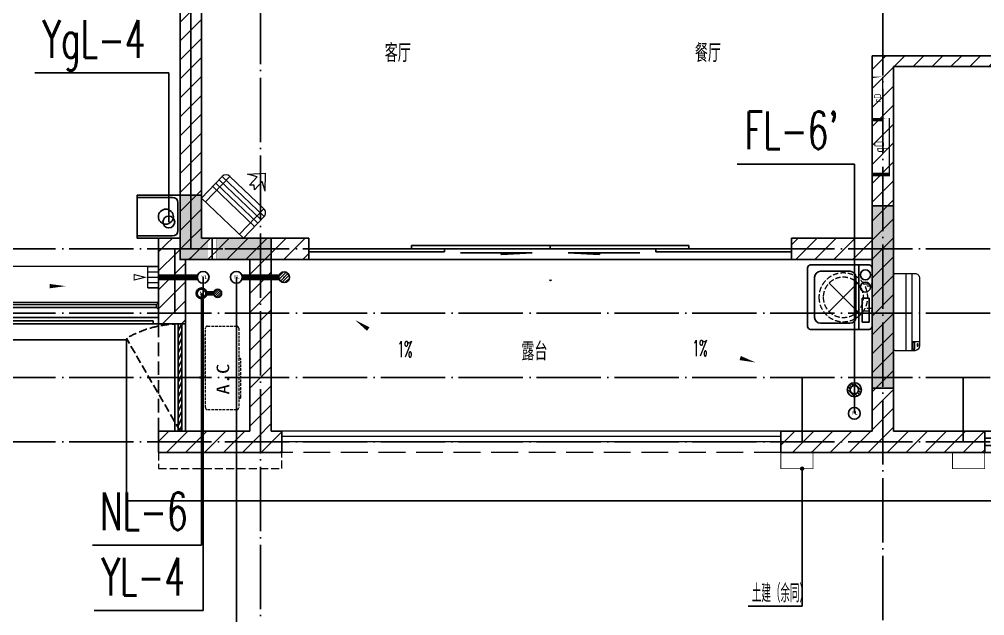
# Model space of a CAD drawing. Extents: x 27938 to 1507990, y 110129 to 923079.
# Drawn here: x 854168 to 863167, y 282589 to 288152 of the extents above; entities that cross this region are included whole.
import ezdxf

# ---------------------------------------------------------------- set-up
doc = ezdxf.new("R2010")
doc.units = 0
doc.header["$LTSCALE"] = 1000
doc.header["$MEASUREMENT"] = 0
for name, pattern in [('#P_--_20B1_001_t3$0$DASH', [0.35, 0.25, -0.1]), ('$1$DASH', [0.35, 0.25, -0.1]), ('DASH', [0.35, 0.25, -0.1]), ('DOTE', [2.4200000000000004, 2, -0.2, 0.02, -0.2])]:
    doc.linetypes.add(name, pattern=pattern)
for name, color, linetype in [('----建筑底图', 8, 'Continuous'), ('3-栏杆1', 135, 'Continuous'), ('COLU', 7, 'Continuous'), ('DIM_LEAD', 3, 'Continuous'), ('DIM_凝结', 150, 'Continuous'), ('DIM_废水', 31, 'Continuous'), ('DIM_雨水', 4, 'Continuous'), ('DOTE', 1, 'Continuous'), ('EQUIP_地漏', 7, 'Continuous'), ('LVTRY', 6, 'Continuous'), ('PIPE-凝结', 150, 'N'), ('PIPE-废水', 31, 'TG_F'), ('PIPE-雨水', 4, 'TG_Y'), ('PUB_HATCH', 8, 'Continuous'), ('PUB_TEXT', 4, 'Continuous'), ('S-砼墙填充', 251, 'Continuous'), ('VPIPE-凝结', 150, 'N'), ('VPIPE-废水', 31, 'Continuous'), ('VPIPE-雨水', 4, 'Y'), ('WALL', 9, 'Continuous'), ('WINDOW', 4, 'Continuous'), ('WINDOW_TEXT', 7, 'Continuous'), ('机电标识类', 1, 'Continuous'), ('看线', 251, 'Continuous'), ('管', 193, 'Continuous'), ('铝合金', 144, 'Continuous')]:
    doc.layers.add(name, color=color, linetype=linetype)
for name, color, linetype, lineweight in [('EQUIP-消防', 3, 'Continuous', 20), ('平面-分水线', 214, 'Continuous', 15), ('平面-排水沟', 86, 'Continuous', 15), ('平面-栏杆', 135, 'Continuous', 15), ('平面-看线', 45, 'Continuous', 15), ('平面-空调室内机', 176, 'Continuous', 9), ('平面-空调预留孔', 173, 'Continuous', 15), ('空调', 76, 'Continuous', 13), ('粉刷', 251, 'Continuous', 9)]:
    doc.layers.add(name, color=color, linetype=linetype, lineweight=lineweight)
doc.styles.add('_TCH_DIM', font='SIMPLEX.shx', dxfattribs={"width": 0.7, "bigfont": 'GBCBIG.shx'})
doc.styles.add('_TCH_WINDOW', font='SIMPLEX.shx', dxfattribs={"width": 0.7, "height": 3.5, "bigfont": 'GBCBIG.shx'})
doc.styles.add('_TWT_SERIAL', font='SIMPLEX', dxfattribs={"width": 0.8, "height": 3.5, "bigfont": 'HZTXT'})
doc.styles.get("Standard").update_dxf_attribs({"font": 'gbenor.shx', "bigfont": 'gbcbig.shx'})
doc.styles.add('TG_LINETYPE', font='SIMPLEX', dxfattribs={"width": 0.8, "height": 3, "bigfont": 'HZTXT'})
doc.styles.add('房间名称', font='TSSDENG', dxfattribs={"width": 0.8, "bigfont": 'HZTXT'})
doc.styles.add('黑体', font='simhei.ttf')
doc.linetypes.add('N', pattern='A,3,-0.2,["N",Standard,S=0.25,R=0,X=-0.1,Y=-0.115],-0.2', length=3.4)
doc.linetypes.add('TG_F', pattern='A,2,-0.3,["F",TG_LINETYPE,S=0.1,R=0,X=-0.23,Y=-0.15],0', length=2.3)
doc.linetypes.add('TG_Y', pattern='A,2,-0.229,["Y",TG_LINETYPE,S=0.1,R=0,X=-0.229,Y=-0.15],0', length=2.229)
doc.linetypes.add('Y', pattern='A,3,-0.2,["Y",Standard,S=0.25,R=0,X=-0.1,Y=-0.115],-0.2', length=3.4)
pattern_1 = [(45, (0, 89.755675), (-88.38838300365748, 88.3883830036575), [])]

# ---------------------------------------------------------------- blocks, each defined once
blk = doc.blocks.new('$lvtry$00000171')
at = {"color": 0}
for p, q in [((-74.24621202462731, 10.60660171788186), (-10.60660171788186, 74.24621202462731)), ((-69.81875867368217, -27.39235180270043), (27.39235180242758, 69.81875867368217)), ((-53.03300858900184, -53.03300858886359), (53.03300858900184, 53.03300858886359)), ((-27.39235180242758, -69.81875867368217), (69.81875867368217, 27.39235180270043)), ((10.60660171788186, -74.24621202462731), (74.24621202462731, -10.60660171788186))]:
    blk.add_line(p, q, dxfattribs=at)
blk.add_circle((0, 0), 75, dxfattribs=at)
blk.add_point((0, 0), dxfattribs=at)
blk = doc.blocks.new('$TwtSys$00000141')
at = {"color": 1}
for p, q in [((-47.09803151780761, 3.836055847277748), (-5.041545145413693, 45.89254221967349)), ((-47.09803151780761, 3.836055847277748), (-5.041545145413693, 45.89254221967349)), ((-43.60958444554853, -17.52724007043071), (17.52724007042889, 43.60958444554853)), ((-43.60958444554853, -17.52724007043071), (17.52724007042889, 43.60958444554853)), ((-33.23401871576607, -33.23401871577153), (33.23401871576607, 33.23401871576425)), ((-33.23401871576607, -33.23401871576971), (33.23401871576607, 33.23401871576425)), ((-16.17805684451741, -43.53063328177632), (43.79137317708955, 16.43879673983065)), ((-16.17805684451741, -43.53063328177632), (43.79137317708955, 16.43879673983247)), ((5.715553844029273, -46.12975947626182), (46.12974035062325, -5.715572969671484)), ((5.715553844029273, -46.12975947626182), (46.12974035062325, -5.715572969671484))]:
    blk.add_line(p, q, dxfattribs=at)
blk.add_circle((0, -1.818989403545856e-12), 47, dxfattribs=at)
blk.add_circle((0, -1.818989403545856e-12), 47, dxfattribs=at)
blk = doc.blocks.new('A$C001338C2')
for p, q in [((-1.49359439092e-05, 248.6000576173246), (-2.84423585981e-05, 22.0000576172315)), ((844.9999883423079, 303.6000072514144), (54.99998834231155, 303.6000543390692)), ((109.0525457565491, 214.7673082745569), (109.0525510513944, 303.6000511174025)), ((899.9999715576414, 22.00000397306576), (899.9999850640525, 248.6000039731589)), ((21.99997024633922, 5.63059293199e-05), (877.9999702463392, 5.2843679441e-06))]:
    blk.add_line(p, q)
at = {"lineweight": 5}
for p, q in [((899.9999830474662, 214.7672611304297), (-1.69525337697e-05, 214.7673147745954)), ((899.9999787804518, 143.1781611304468), (-2.12195482163e-05, 143.1782147746126))]:
    blk.add_line(p, q, dxfattribs=at)
for points in [[(89.24090579471158, 226.3562818807586), (22.19125331861505, 226.3562858772129, -0.414213562372504), (16.6912536464406, 231.8562862050385), (16.69125431894281, 243.1390318179401, -0.414213562373095), (22.19125464676836, 248.6390314901146), (89.24090712286488, 248.6390274936603, -0.414213562373095), (94.74090679503934, 243.1390271658347), (94.74090612253713, 231.8562815529331, -0.414213562373095)], [(73.08482630450817, 275.0144977724194), (56.77886350143308, 275.0144987443309, -0.414213562373095), (51.27886382925863, 280.5144990721565), (51.27886400034913, 283.3844664433818, -0.414213562373095), (56.77886432817468, 288.8844661155563), (73.08482713124977, 288.8844651436448, -0.4142135623732024), (78.58482680342422, 283.3844648158192), (78.58482663233372, 280.5144974445939, -0.414213562373095)]]:
    blk.add_lwpolyline(points, format="xyb", close=True)
for centre, radius, start, end in [((54.99998506405609, 248.6000543390692), 55.0000000000001, 89.99999658490542, 179.9999965849054), ((844.9999850640525, 248.6000072514144), 55.0000000000001, 359.9999965849054, 89.99999658490542), ((21.9999715576414, 22.00005630592932), 22.00000000000004, 179.9999965849054, 269.9999965849054), ((877.9999715576414, 22.00000528436794), 22.00000000000004, 269.9999965849054, 359.9999965849054)]:
    blk.add_arc(centre, radius, start, end)
blk = doc.blocks.new('gsergvr')
at = {"layer": '平面-空调预留孔', "linetype": 'DASH', "ltscale": 0.1}
for p, q in [((34075.40689820799, 17176.21177392045), (34075.40689820799, 17166.21177392045)), ((34085.40689820799, 17156.21177392045), (34438.2425664645, 17156.21177392045)), ((34448.2425664645, 17166.21177392045), (34448.2425664645, 17176.21177392045))]:
    blk.add_line(p, q, dxfattribs=at)
blk.add_lwpolyline([(34728.55383313683, 17176.21177392068), (33988.55383313683, 17176.21177392045, -0.414213562373517), (33968.55383313683, 17196.21177392045), (33968.5538331373, 17466.21177392045, -0.414213562372746), (33988.5538331373, 17486.21177392045), (34728.55383313636, 17486.21177392045, -0.4142135623727947), (34748.55383313636, 17466.21177392045), (34748.55383313683, 17196.21177392091, -0.4142135623733224)], format="xyb", close=True, dxfattribs=at)
blk.add_lwpolyline([(34679.34183939642, 17515.32109233934), (34259.5236940319, 17515.32109233934), (34259.5236940319, 17500.20703668251), (34679.34183939642, 17500.20703668251)], close=True, dxfattribs=at)
for centre, start, end in [((34085.40689820799, 17166.21177392045), 180, 270), ((34438.2425664645, 17166.21177392045), 270, 0)]:
    blk.add_arc(centre, 10, start, end, dxfattribs=at)
at = {"layer": '平面-空调预留孔', "color": 251, "linetype": 'DASH', "ltscale": 0.1, "true_color": 0x636466, "style": '黑体', "width": 1.2}
blk.add_text('A.C', height=117.045, dxfattribs=at).set_placement((34110.94965887904, 17264.83656359856))
blk = doc.blocks.new('rtyryrtyeeretee')
at = {"layer": '平面-空调预留孔'}
blk.add_blockref('gsergvr', (635673.4605407391, 326705.7952499206), dxfattribs=at)
blk = doc.blocks.new('RECTANG')
for p, q in [((1.00000000000004, 1.00000000000004), (0, 1.00000000000004)), ((0, 1.00000000000004), (0, 0)), ((1.00000000000004, 0), (1.00000000000004, 1.00000000000004)), ((0, 0), (1.00000000000004, 0))]:
    blk.add_line(p, q)
blk = doc.blocks.new('洗衣机')
at = {"layer": 'LVTRY'}
for p, q in [((3790993.746954995, 243444.5237557961), (3790993.746954995, 242899.1124234381)), ((3791567.361739737, 243472.1311109139), (3791020.978428917, 243472.1311109139)), ((3791116.547650196, 243472.1311109139), (3791116.547650196, 242871.5050683203)), ((3791198.977629842, 243412.6941587822), (3791474.884451542, 243412.6941587822)), ((3791594.59321366, 242899.1124234381), (3791594.59321366, 243444.5237557961)), ((3791145.054954439, 242982.4807401235), (3791145.054954439, 243358.0271784722)), ((3791528.807126945, 243358.0271784722), (3791528.807126945, 242982.4807401235)), ((3791020.978428917, 242871.5050683203), (3791567.361739737, 242871.5050683203)), ((3791474.884451542, 242927.8137598135), (3791198.977629842, 242927.8137598135))]:
    blk.add_line(p, q, dxfattribs=at)
at = {"layer": 'LVTRY', "extrusion": (0, 0, -1)}
for centre, major_axis, ratio, start_param, end_param in [((3791020.978428917, 243444.5237557961), (-1.908531711022078e-08, 27.60735511779785), 0.9863847444471043, -1.570796326112996, 7.008549296472211e-10), ((3791055.147302595, 243379.8474220779), (-1.532403957494624e-08, 46.92390957762836), 0.9863847444493448, 3.141592653920872, 9.424777961100459), ((3791198.977629842, 243358.0271784722), (4.764609934498854e-09, 54.66698031005217), 0.9863847444472746, 4.712388980298719, 6.283185307091227), ((3791474.884451542, 243358.0271784722), (-4.76474120185596e-09, 54.66698031005217), 0.9863847444472746, 8.836242848531128e-11, 1.57079632688087), ((3791567.361739737, 243444.5237557961), (-5.264563262736361e-09, 27.60735511779785), 0.9863847444471043, 1.933262439024475e-10, 1.570796326982994), ((3791055.147302595, 243265.6659087724), (-1.532403957494624e-08, 46.92390957762836), 0.9863847444493448, 3.141592653920872, 9.424777961100459), ((3791198.977629842, 242982.4807401235), (-6.265914279833452e-09, 54.66698031005218), 0.9863847444472746, 3.141592653705994, 4.712388980497749), ((3791474.884451542, 242982.4807401235), (6.265651745155644e-09, 54.66698031005217), 0.986384744447275, 1.570796326681842, 3.141592653473596), ((3791020.978428917, 242899.1124234381), (1.908525212675288e-08, 27.60735511779785), 0.9863847444471043, 3.14159265288894, 4.712388979702792), ((3791567.361739737, 242899.1124234381), (5.264433297526799e-09, 27.60735511779784), 0.9863847444471044, 1.570796326606803, 3.141592653396471)]:
    blk.add_ellipse(centre, major_axis=major_axis, ratio=ratio, start_param=start_param, end_param=end_param, dxfattribs=at)
at = {"layer": 'LVTRY', "xscale": 63.25620569481588, "yscale": 224.5369532744355, "zscale": 64.12934308941763, "rotation": 180}
blk.add_blockref('RECTANG', (3791085.200501846, 243162.4333077016), dxfattribs=at)
blk = doc.blocks.new('$TwtSys$00000543')
for p, q in [((-93.61191613507253, -8.532828222891112), (8.532828222720127, 93.61191613524352)), ((-8.532828222720127, -93.61191613524352), (93.6119161354145, 8.532828222891112)), ((12.46562189858378, 55.00516585458899), (41.70321270589193, 84.24275666206813)), ((39.88082245889382, 39.88082245889382), (66.46803743171768, 66.46803743154669)), ((55.00516585475998, 12.46562189841279), (84.24275666206813, 41.70321270589193)), ((-84.24275666206813, -41.70321270589193), (-55.00516585475998, -12.46562189841279)), ((-66.46803743308556, -66.46803743308556), (-39.88082245889382, -39.88082245889382)), ((-41.70321270589193, -84.24275666206813), (-12.46562189824181, -55.00516585458899))]:
    blk.add_line(p, q)
for radius in [94, 56.4]:
    blk.add_circle((0, 0), radius)
blk = doc.blocks.new('dnfhfn')
at = {"linetype": '$1$DASH', "ltscale": 0.2}
for p, q in [((101.8984962723892, 495.000031470118, -2.359636360997379e-09), (121.8984962723892, 495.000031470118, -2.359636360997379e-09)), ((101.8984962723892, 417.1853479389541, -2.359636360997379e-09), (101.8984962723892, 495.000031470118, -2.359636360997379e-09)), ((121.8984962723892, 495.000031470118, -2.359636360997379e-09), (121.8984962723892, 429.0058331504954, -2.359636360997379e-09)), ((353.1017998967993, 495.000031470118, -2.359636360997379e-09), (333.1017998967993, 495.000031470118, -2.359636360997379e-09)), ((333.1017998967993, 495.000031470118, -2.359636360997379e-09), (333.1017998967993, 429.0058331504954, -2.359636360997379e-09)), ((353.1017998967993, 417.1853479389541, -2.359636360997379e-09), (353.1017998967993, 495.000031470118, -2.359636360997379e-09))]:
    blk.add_line(p, q, dxfattribs=at)
at = {"linetype": '$1$DASH', "ltscale": 0.2, "elevation": -2.359636360997379e-09}
for points in [[(94.91774319857359, 360.0825529289432), (94.91774319857359, 360.0825529289432), (360.0827860850841, 94.91750992601737), (360.0827860850841, 94.91750992601737)], [(360.0827861726284, 360.0825529010035), (94.91774310916662, 94.91750995395705), (94.91774310916662, 94.91750995395705), (360.0827861726284, 360.0825529010035)]]:
    blk.add_lwpolyline(points, close=True, dxfattribs=at)
at = {"linetype": '$1$DASH', "ltscale": 0.2}
for radius in [227.5000000426377, 187.5000000426377]:
    blk.add_circle((227.5002646408975, 227.5000314274803, -2.359636360997379e-09), radius, dxfattribs=at)
blk = doc.blocks.new('dasdasf1sa2f31as32f')
for p, q in [((-116.0333029678441, 585.5764855154375), (43.31421442719875, 640.474787555806)), ((82.68419507401995, 476.5984332799144), (43.31421442719875, 640.474787555806)), ((-22.77745136787416, 585.5073602304651), (-116.0333029678441, 585.5764855154375)), ((-22.77745136787416, 585.5073602304651), (-73.37246493535349, 493.2492008739632)), ((32.42647185805254, 555.0730752506729), (-18.10105440387269, 462.9379765309382)), ((82.68419507401995, 476.5984332799144), (32.42647185805254, 555.0730752506729)), ((-473.4737950866693, 259.6563084750783), (-339.4594785901136, 504.0265200089943)), ((-269.8119794043596, 524.3392218776735), (-427.6640969782602, 236.5016507070477)), ((114.6759563127998, 208.4019676803059), (-359.0953820513678, 468.2211672088001)), ((134.6253530689864, 245.484414406435), (-338.8351731522707, 505.1322360634172)), ((-269.8119794043596, 524.3392218776735), (113.7016146283713, 314.0177107195245)), ((-31.30690161697567, 504.4059078391083), (-73.37246493535349, 493.2492008739632)), ((-18.10105440387269, 462.9379765309382), (-31.30690161697567, 504.4059078391083)), ((72.34237424354069, 131.9136772763986), (-401.1422099253978, 391.5503122554119)), ((92.58920825674431, 168.8330396253091), (-380.8957810040447, 428.4689359338913)), ((113.7016146283713, 314.0177107195245), (-44.1505029455293, 26.18013954889921)), ((0, 0), (-473.4737950866693, 259.6563084750783)), ((134.0143164967885, 244.3702115339634), (0, 0))]:
    blk.add_line(p, q)
for centre, radius, start, end in [((-294.4793780628825, 479.3591213504569), 51.30000000018548, 61.25933126190097, 151.2593312616622), ((89.03421596984845, 269.0376101925353), 51.29999999996637, 331.2593312598987, 61.25933126186338)]:
    blk.add_arc(centre, radius, start, end)
blk = doc.blocks.new('DFSFSF')
at = {"layer": '平面-分水线'}
for p, q in [((697141.9143252881, 775567.7311356195), (697141.9143252881, 775667.5561356199)), ((697342.3369560526, 775667.5561356199), (697142.6869560517, 775667.5561356199)), ((697193.1069603423, 775567.7311356195), (697193.1069603423, 775667.5561356199)), ((697242.5119560522, 775567.7311356195), (697242.5119560522, 775667.5561356199)), ((697291.916951762, 775567.7311356195), (697291.916951762, 775667.5561356199)), ((697342.3369560526, 775667.5561356199), (697342.3369560526, 775567.7311356195)), ((697342.3369560526, 775567.7311356195), (697342.3369560526, 775667.5561356199)), ((697342.3369560526, 775567.7311356195), (697142.6869560517, 775567.7311356195))]:
    blk.add_line(p, q, dxfattribs=at)
blk = doc.blocks.new('DFGDGDGD')
at = {"layer": '平面-分水线', "const_width": 10}
blk.add_lwpolyline([(697267.5119560522, 775440.6606483405), (697242.5119560522, 775540.6606483405), (697217.5119560522, 775440.6606483405)], close=True, dxfattribs=at)
blk.add_blockref('DFSFSF', (0, 0))
blk = doc.blocks.new('GDGDGRD')
at = {"layer": 'S-砼墙填充'}
h = blk.add_hatch(color=256, dxfattribs=at)
h.dxf.hatch_style = 1
h.paths.add_polyline_path([(442866.5580736538, 288915.3640138778), (442666.5580736538, 288915.3640138778), (442666.5580736538, 288515.3640138778), (442016.5580688668, 288515.3640028661), (442016.5580688668, 288315.3640028661), (442866.5580736538, 288315.3640138778)])
h = blk.add_hatch(color=256, dxfattribs=at)
h.dxf.hatch_style = 1
h.paths.add_polyline_path([(436416.5442748284, 288315.3630931432), (436416.5442743464, 288565.3638601754), (436416.5442743464, 288765.3638601754), (436416.5442741448, 288515.3630931432), (436416.5442745481, 288815.3646272075), (436216.5442748922, 288815.3646272075), (436216.544275146, 287115.363093024), (436416.5442748205, 287115.363093024)])
at = {"layer": 'COLU', "color": 6}
for points in [[(442866.5580736538, 288915.3640138778), (442666.5580736538, 288915.3640138778), (442666.5580736538, 288515.3640138778), (442016.5580688668, 288515.3640028661), (442016.5580688668, 288315.3640028661), (442866.5580736538, 288315.3640138778)], [(436416.5442748284, 288315.3630931432), (436416.5442743464, 288565.3638601754), (436416.5442743464, 288765.3638601754), (436416.5442741448, 288515.3630931432), (436416.5442745481, 288815.3646272075), (436216.5442748922, 288815.3646272075), (436216.544275146, 287115.363093024), (436416.5442748205, 287115.363093024), (436416.5442748284, 288315.3630931432)]]:
    blk.add_lwpolyline(points, close=True, dxfattribs=at)
blk = doc.blocks.new('dongkong')
blk.add_wipeout([(-603756.0415179721, 210770.96306340612), (-603756.0415180603, 210570.80961624245), (-603836.0415181214, 210570.80961593534), (-603836.0415181519, 210770.96306307407)])
at = {"layer": '机电标识类', "color": 250, "linetype": 'DASH', "ltscale": 400}
for p, q in [((-603796.0415180789, 210770.9630630909), (-603796.0415180789, 210570.8096162414)), ((-603896.0415180789, 210670.6929921169), (-603696.0415180789, 210670.6929921169))]:
    blk.add_line(p, q, dxfattribs=at)
at = {"layer": '空调', "color": 6, "linetype": 'DASH', "const_width": 2}
blk.add_lwpolyline([(-603756.0415180789, 210770.9630630909), (-603756.0415180789, 210570.8096162414), (-603836.0415180789, 210570.8096162414), (-603836.0415180789, 210770.9630630909)], close=True, dxfattribs=at)
blk = doc.blocks.new('A$C3EB2330C')
at = {"layer": '管'}
for p, q in [((-0.0007213222561404109, 379.9995217677206), (329.9992786777439, 379.9995217677206)), ((379.9992786777439, 329.9995217677206), (379.9992786777439, 69.99952176772058)), ((329.9992786777439, 19.99952176772058), (-0.0007213222561404109, 19.99952176772058))]:
    blk.add_line(p, q, dxfattribs=at)
blk.add_lwpolyline([(399.9992786777439, 399.9995217677206), (399.9992786777439, -0.000478232279419899), (-0.0007213222561404109, -0.000478232279419899), (-0.0007213222561404109, 399.9995217677206)], close=True, dxfattribs=at)
for centre, start, end in [((329.9992786777439, 329.9995217677206), 0, 90), ((329.9992786777439, 69.99952176772058), 270, 360)]:
    blk.add_arc(centre, 50, start, end, dxfattribs=at)
blk.add_ellipse((267.4755955390865, 199.9995217677206), major_axis=(-49.49747468307308, -49.49747468307304), ratio=0.9999999999994058, start_param=-0.7853981633977454, end_param=5.49778714378184, dxfattribs=at)
blk = doc.blocks.new('GDGRDGDRGDFD')
at = {"layer": 'EQUIP-消防', "const_width": 12.82051282052028}
blk.add_lwpolyline([(136866.5605577994, 335507.811971089), (136366.5605577994, 335507.8119710906), (136366.5605577991, 335347.8119710904), (136866.5605577991, 335347.8119710888)], close=True, dxfattribs=at)
at = {"layer": 'PUB_TEXT', "color": 7, "true_color": 0xffffff, "style": '房间名称', "width": 0.8}
blk.add_text('qD', height=90, dxfattribs=at).set_placement((136565.0499633249, 335395.5346836653))
blk = doc.blocks.new('FSFSFSFSEG')
at = {"layer": 'EQUIP-消防', "const_width": 12.82051282052028}
blk.add_lwpolyline([(136866.5605577994, 335152.5449090759), (136466.5605577994, 335152.5449090774), (136466.5605577991, 335052.5449090772), (136866.5605577991, 335052.5449090757)], close=True, dxfattribs=at)
at = {"layer": 'PUB_TEXT', "color": 7, "true_color": 0xffffff, "style": '房间名称', "width": 0.8}
blk.add_text('rD', height=64.8, dxfattribs=at).set_placement((136633.7425204425, 335069.0046025831))
blk = doc.blocks.new('GDFGDDADWADAW')
at = {"rotation": 90}
for name, p in [('FSFSFSFSEG', (789969.208473292, 153148.4052303833)), ('GDGRDGDRGDFD', (790324.4755353036, 152748.405230383))]:
    blk.add_blockref(name, p, dxfattribs=at)
blk = doc.blocks.new('$DorLib2D$00000138')
at = {"color": 0, "linetype": 'Continuous'}
for p, q in [((-0.2875000000003638, -2.131628207280301e-14), (-0.2875000000003638, 0.1537753792110692)), ((-0.2875000000003638, 0.1537753792110692), (0, 0.1537753792110692)), ((0, 0.1537753792110976), (0, 7.105427357601002e-15)), ((0.2875000000003638, 0.1537753792110692), (0, 0.1537753792110692)), ((0.2875000000003638, -2.131628207280301e-14), (0.2875000000003638, 0.1537753792110692)), ((-0.5, -0.139864741756405), (-0.5, -2.131628207280301e-14)), ((-0.5, -2.131628207280301e-14), (-0.21875, -2.131628207280301e-14)), ((0, -2.131628207280301e-14), (-0.2875000000003638, -2.131628207280301e-14)), ((-0.21875, -2.131628207280301e-14), (-0.21875, -0.139864741756405)), ((0, -2.131628207280301e-14), (0.2875000000003638, -2.131628207280301e-14)), ((0.21875, -2.131628207280301e-14), (0.21875, -0.139864741756405)), ((0.5, -2.131628207280301e-14), (0.21875, -2.131628207280301e-14)), ((0.5, -2.131628207280301e-14), (0.5, -0.194552241756405)), ((0.5, -0.139864741756405), (0.5, -2.131628207280301e-14)), ((-0.21875, -0.139864741756405), (-0.5, -0.139864741756405)), ((0.21875, -0.139864741756405), (0.5, -0.139864741756405)), ((-0.1856715078083653, -0.1859990653694013), (-0.03702418641842087, -0.1859990653694013)), ((-0.03702418641842087, -0.1859990653694013), (-0.101855674160106, -0.2582593850092678)), ((-0.101855674160106, -0.2582593850092678), (-0.101855674160106, -0.1859990653694013)), ((0.1856715078083653, -0.1859990653694013), (0.03702418641842087, -0.1859990653694013)), ((0.03702418641842087, -0.1859990653694013), (0.101855674160106, -0.2582593850092678)), ((0.101855674160106, -0.2582593850092678), (0.101855674160106, -0.1859990653694013))]:
    blk.add_line(p, q, dxfattribs=at)
blk = doc.blocks.new('$WINLIB2D$00000001')
at = {"color": 0}
for points in [[(-0.4999999999999964, 0.5000000000000142), (-0.4999999999999964, -0.4999999999999858)], [(-0.4999999999999964, 0.5000000000000142), (0.5000000000000036, 0.5000000000000142)], [(0.5000000000000036, -0.4999999999999858), (0.5000000000000036, 0.5000000000000142)], [(0.5000000000000036, 0.1666666666666714), (-0.4999999999999964, 0.1666666666666714)], [(0.5000000000000036, -0.1666666666666572), (-0.4999999999999964, -0.1666666666666572)], [(-0.4999999999999964, -0.4999999999999858), (0.5000000000000036, -0.4999999999999858)]]:
    blk.add_lwpolyline(points, dxfattribs=at)
blk = doc.blocks.new('$WINLIB2D$00000039')
at = {"color": 0}
for points in [[(-0.4999999999983409, 0.5000000000445652), (-0.4999999999999964, -0.4999999999999716)], [(0.5000000000016591, 0.4999999999536158), (-0.4999999999983409, 0.5000000000445652)], [(0.4999999999983338, -0.5000000000463842), (0.4999999999999609, 0.4999999999999432)], [(-0.499999999999428, 0.1666666667124446), (0.500000000000572, 0.1666666666205998)], [(-0.3838834764901549, -0.166666666632409), (-0.4479860405916831, 0.1666666667079113)], [(-0.3158924398378069, -0.166666666637866), (-0.3799950039392748, 0.1666666667006353)], [(-0.2479014031851996, -0.166666666645142), (-0.3120039672867243, 0.1666666666951784)], [(-0.1799103665328481, -0.1666666666505989), (-0.2440129306343159, 0.1666666666887977)], [(-0.1119193298802692, -0.1666666666569512), (-0.1760218939817904, 0.1666666666824455)], [(-0.04392829322788927, -0.1666666666633319), (-0.1080308573293216, 0.1666666666760648)], [(0.02406274342471804, -0.1666666666696841), (-0.04003982067680312, 0.1666666666697125)], [(0.09205378007703402, -0.1666666666751411), (0.02795121597557682, 0.1666666666642556)], [(0.1600448167296129, -0.1666666666815217), (0.0959422526280953, 0.1666666666578749)], [(0.2280358533819644, -0.166666666687874), (0.163933289280525, 0.1666666666505989)], [(0.2960268900345753, -0.1666666666942547), (0.231924325933047, 0.1666666666460657)], [(0.3640179266869801, -0.1666666667006069), (0.2999153625854838, 0.166666666639685)], [(0.4320089633395341, -0.1666666667060639), (0.3679063992380058, 0.166666666632409)], [(0.4999999999916831, -0.1666666667115209), (0.4358974358904746, 0.1666666666260568)], [(-0.4518745131427302, -0.1666666666260284), (-0.5000000000072298, 0.08358586507802102)], [(-0.500000000000572, -0.1666666666214951), (0.499999999999428, -0.1666666667124446)], [(0.4999999999983338, -0.5000000000463842), (-0.5000000000016662, -0.4999999999554348)]]:
    blk.add_lwpolyline(points, dxfattribs=at)
blk = doc.blocks.new('A$C1B43746D')
at = {"layer": 'PUB_HATCH'}
h = blk.add_hatch(dxfattribs=at)
h.set_pattern_fill('普通砖', color=256, scale=50, style=0)
h.set_pattern_definition(pattern_1)
h.paths.add_polyline_path([(48569.13254733104, -27399.80005400351), (48702.46588065964, -27399.80005401767), (48702.46588086814, -25699.80004631066), (48502.46588088044, -25599.80004631454), (48502.46588067195, -27299.80005400357)])
h = blk.add_hatch(dxfattribs=at)
h.set_pattern_fill('普通砖', color=256, scale=50, style=0)
h.set_pattern_definition(pattern_1)
h.paths.add_polyline_path([(48702.46588086814, -25699.80004631066), (50702.47729313216, -25699.80004627214), (50702.47729313024, -25599.80004627213), (48502.46588088044, -25599.80004631454)])
h = blk.add_hatch(dxfattribs=at)
h.set_pattern_fill('普通砖', color=256, scale=50, style=0)
h.set_pattern_definition(pattern_1)
h.paths.add_polyline_path([(42152.45446968448, -27366.46672055236), (42052.45446968433, -27299.80005388355), (41852.46588043301, -27299.8000538796), (42102.46588047665, -27499.80005388454), (42152.45446968474, -27499.80005388567)])
h = blk.add_hatch(dxfattribs=at)
h.set_pattern_fill('普通砖', color=256, scale=50, style=0)
h.set_pattern_definition(pattern_1)
h.paths.add_polyline_path([(42102.46588060842, -28099.80005993164), (42102.46588047665, -27499.80005388454), (41852.46588043301, -27299.8000538796), (41852.46588060842, -28099.80005998652)])
h = blk.add_hatch(dxfattribs=at)
h.set_pattern_fill('普通砖', color=256, scale=50, style=0)
h.set_pattern_definition(pattern_1)
h.paths.add_polyline_path([(42902.46588128727, -27499.80005390038), (43252.46587658338, -27499.80005390682), (43252.46587658706, -27299.80005390685), (42802.46588133203, -27299.80005389854), (42802.46588130225, -27433.13338723172)])
h = blk.add_hatch(dxfattribs=at)
h.set_pattern_fill('普通砖', color=256, scale=50, style=0)
h.set_pattern_definition(pattern_1)
h.paths.add_polyline_path([(48502.46588067195, -27299.80005400357), (47752.47729719671, -27299.80005398977), (47752.47729719304, -27499.80005398974), (48502.46588066155, -27499.80005400356), (48569.13254733104, -27399.80005400351)])
h = blk.add_hatch(dxfattribs=at)
h.set_pattern_fill('普通砖', color=256, scale=50, style=0)
h.set_pattern_definition(pattern_1)
h.paths.add_polyline_path([(42802.4658802878, -29166.46672755535), (42902.46588060016, -29099.80006181638), (42902.46588128727, -27499.80005390038), (42802.4658813022, -27433.13338723172), (42702.46588128729, -27499.80005389624), (42702.46588060019, -29099.80005997763)])
h = blk.add_hatch(dxfattribs=at)
h.set_pattern_fill('普通砖', color=256, scale=50, style=0)
h.set_pattern_definition(pattern_1)
h.paths.add_polyline_path([(48602.46588069413, -29166.46672775221), (48702.4658806935, -29099.80006108555), (48702.46588065964, -27399.80005400341), (48569.13254733104, -27399.80005400827), (48502.46588066155, -27499.80005400356), (48502.46588069341, -29099.80006108554)])
h = blk.add_hatch(dxfattribs=at)
h.set_pattern_fill('普通砖', color=256, scale=50, style=0)
h.set_pattern_definition(pattern_1)
h.paths.add_polyline_path([(42802.46588027121, -29166.46672755535), (42702.46588060019, -29099.80005997763), (41852.46591747164, -29099.80005237326), (41852.46591568242, -29299.80005237326), (42802.46587966305, -29299.80006087205)])
h = blk.add_hatch(dxfattribs=at)
h.set_pattern_fill('普通砖', color=256, scale=50, style=0)
h.set_pattern_definition(pattern_1)
h.paths.add_polyline_path([(43002.46588167013, -29099.80006276077), (42902.46588060016, -29099.80006181638), (42802.4658802878, -29166.46672755535), (42802.4658796133, -29299.80006087205), (43002.4658797814, -29299.80006276077)])
h = blk.add_hatch(dxfattribs=at)
h.set_pattern_fill('普通砖', color=256, scale=50, style=0)
h.set_pattern_definition(pattern_1)
h.paths.add_polyline_path([(47852.47124602705, -29199.80005803297), (47852.46587653877, -29099.80005289015), (47652.465876895, -29099.8000612511), (47652.46588525595, -29299.8000612511), (47752.46588072227, -29299.80005707072)])
h = blk.add_hatch(dxfattribs=at)
h.set_pattern_fill('普通砖', color=256, scale=50, style=0)
h.set_pattern_definition(pattern_1)
h.paths.add_polyline_path([(48602.46588069413, -29166.46672775221), (48502.46588069341, -29099.80006108554), (47852.48734612542, -29099.80006108555), (47852.47124602705, -29199.80005803297), (47952.46588072173, -29299.80006108545), (48602.4658806955, -29299.80006108555)])
h = blk.add_hatch(dxfattribs=at)
h.set_pattern_fill('普通砖', color=256, scale=50, style=0)
h.set_pattern_definition(pattern_1)
h.paths.add_polyline_path([(48602.4658806955, -29299.80006108555), (49552.46587574124, -29299.80006108555), (49552.46587574125, -29099.80006108558), (48702.4658806935, -29099.80006108555), (48602.46588069414, -29166.46672775221)])
h = blk.add_hatch(dxfattribs=at)
h.set_pattern_fill('普通砖', color=256, scale=50, style=0)
h.set_pattern_definition(pattern_1)
h.paths.add_polyline_path([(47952.46588072204, -29299.80006066483), (47852.47124602705, -29199.80005803297), (47752.46588072227, -29299.80005707072)])
at = {"color": 8, "const_width": 8}
for points in [[(47652.46588527528, -29299.80057554814), (47652.46588527528, -29449.80057554814), (47952.46588527528, -29449.80057554814), (47952.465885279, -29299.80006184481)], [(49252.46588515979, -29299.80057548691), (49252.46588515979, -29449.80057548691), (49552.46588515979, -29449.80057548691), (49552.46588516352, -29299.80006178358)]]:
    blk.add_lwpolyline(points, dxfattribs=at)
at = {"layer": '3-栏杆1', "color": 8}
for p, q in [((36772.73454544845, -27917.65372955881), (41832.19722243655, -27917.60924921278)), ((41832.19722243934, -27946.89151926723), (36772.73454544565, -27946.93597974861)), ((41832.19722225645, -27917.58765152923), (41852.46585265349, -27899.80007321469)), ((41852.46585265349, -27899.80007321469), (41832.19722243666, -27917.58765137091)), ((41832.19722243666, -27917.58765137091), (41832.19722243946, -27946.86993122927)), ((41852.4658291036, -27966.71680626494), (41832.19722243946, -27946.86993122927))]:
    blk.add_line(p, q, dxfattribs=at)
at = {"layer": 'DIM_LEAD', "color": 8}
for p, q in [((47850.4467573216, -29449.80007224804), (47850.4467573216, -30731.5616149478)), ((47850.4467573216, -29449.80007224804), (47850.4467573216, -30731.5616149478)), ((47850.4467573216, -29449.80007224804), (47850.4467573216, -30731.5616149478)), ((47850.4467573216, -29449.80007224804), (47850.4467573216, -30731.5616149478)), ((47850.4467573216, -30731.5616149478), (47347.68487571232, -30731.5616149478))]:
    blk.add_line(p, q, dxfattribs=at)
at = {"layer": 'DIM_LEAD', "color": 8, "const_width": 20}
blk.add_lwpolyline([(47850.4467573216, -29439.80007224804, 1), (47850.4467573216, -29459.80007224804, 1)], format="xyb", close=True, dxfattribs=at)
blk.add_lwpolyline([(47850.4467573216, -29439.80007224804, 1), (47850.4467573216, -29459.80007224804, 1)], format="xyb", close=True, dxfattribs=at)
blk.add_lwpolyline([(47850.4467573216, -29439.80007224804, 1), (47850.4467573216, -29459.80007224804, 1)], format="xyb", close=True, dxfattribs=at)
blk.add_lwpolyline([(47850.4467573216, -29439.80007224804, 1), (47850.4467573216, -29459.80007224804, 1)], format="xyb", close=True, dxfattribs=at)
at = {"layer": 'DOTE', "color": 169, "linetype": 'DOTE', "ltscale": 0.3}
for p, q in [((48602.68280051742, -20099.80005330965), (48602.44441436103, -31199.80005289003)), ((42802.46588122821, -22899.80006120331), (42802.46588122821, -31199.80005289003)), ((66302.46589040197, -27399.80006144871), (12302.46589115635, -27399.80006144871)), ((42002.46587008401, -27399.80006144865), (42002.46587008401, -27999.80006144877)), ((66302.46589040197, -27999.80006144877), (12302.46589115635, -27999.80006144877)), ((66302.46589040197, -28599.80005289009), (12302.46589115635, -28599.80005289009)), ((47852.50023186347, -28599.80005289003), (47852.4873461253, -29199.80005289003)), ((49352.47016548645, -28599.80005289003), (49352.48305122461, -29199.80005289003)), ((66302.46589040197, -29199.80005289009), (12302.46589115635, -29199.80005289003))]:
    blk.add_line(p, q, dxfattribs=at)
at = {"layer": 'DOTE', "color": 169, "ltscale": 0.2}
blk.add_line((42152.45446958463, -22899.8000612511), (42152.45446958474, -27399.80006144871), dxfattribs=at)
at = {"layer": 'VPIPE-凝结', "color": 8}
blk.add_line((41852.46587591479, -27664.84171776706), (42212.46349306509, -27664.84177777858), dxfattribs=at)
at = {"layer": 'VPIPE-凝结', "color": 8, "ltscale": 0.1}
blk.add_line((42632.46828077477, -27664.80005509721), (42972.46588130062, -27664.80008535244), dxfattribs=at)
for points in [[(42364.86348180263, -27814.80006822455), (42292.46348180273, -27814.80006642407)], [(48337.48353476904, -28879.8000610944), (48337.48353476892, -28779.8000610944)]]:
    blk.add_lwpolyline(points, dxfattribs=at)
at = {"layer": 'VPIPE-凝结', "color": 8}
blk.add_circle((42252.46348180273, -27814.80006642407), 40, dxfattribs=at)
at = {"layer": 'VPIPE-废水', "color": 8}
for centre in [(42577.46828077477, -27664.80005509721), (48337.48353476904, -28934.8000610944)]:
    blk.add_circle(centre, 55, dxfattribs=at)
at = {"layer": 'VPIPE-雨水', "color": 8}
blk.add_circle((42267.46348180273, -27664.80006822455), 55, dxfattribs=at)
at = {"layer": 'WALL', "color": 8}
for p, q in [((42052.45446968433, -27299.80005388355), (42052.45446958236, -22799.80006125732)), ((48502.46588067195, -27299.80005400357), (48502.46588088044, -25599.80004631454)), ((50702.47729313024, -25599.80004627213), (48502.46588088044, -25599.80004631454)), ((48702.46588065964, -27399.80005401767), (48702.46588086814, -25699.80004631066)), ((48702.46588086814, -25699.80004631066), (50702.47729313216, -25699.80004627214)), ((42052.45446968433, -27299.80005388355), (41852.46588043301, -27299.8000538796)), ((41852.46588060842, -28099.80005998652), (41852.46588043301, -27299.8000538796)), ((43252.46587658706, -27299.80005390685), (42802.46588133203, -27299.80005389854)), ((43252.46587658338, -27499.80005390682), (43252.46587658706, -27299.80005390685)), ((48502.46588067195, -27299.80005400357), (47752.47729719671, -27299.80005398977)), ((47752.47729719671, -27299.80005398977), (47752.47729719304, -27499.80005398974)), ((48702.4658806935, -29099.80006108555), (48702.46588065964, -27399.80005400341)), ((42152.45446968474, -27499.80005388567), (42102.46588047665, -27499.80005388454)), ((42102.46588060842, -28099.80005993164), (42102.46588047665, -27499.80005388454)), ((42702.46588060019, -29099.80005997763), (42702.46588128729, -27499.80005389624)), ((42902.46588128727, -27499.80005390038), (43252.46587658338, -27499.80005390682)), ((42902.46588060016, -29099.80006181638), (42902.46588128727, -27499.80005390038)), ((47752.47729719304, -27499.80005398974), (48502.46588066155, -27499.80005400356)), ((48502.46588069341, -29099.80006108554), (48502.46588066155, -27499.80005400356)), ((41852.46588060842, -28099.80005998652), (42102.46588060842, -28099.80005993164)), ((42702.46588060019, -29099.80005997763), (41852.46591747164, -29099.80005237326)), ((41852.46591568242, -29299.80005237326), (41852.46591747164, -29099.80005237326)), ((43002.46588167013, -29099.80006276077), (42902.46588060016, -29099.80006181638)), ((43002.4658797814, -29299.80006276077), (43002.46588167013, -29099.80006276077)), ((47852.46587653877, -29099.80005289015), (47652.465876895, -29099.8000612511)), ((47652.46588525595, -29299.8000612511), (47652.465876895, -29099.8000612511)), ((48502.46588069341, -29099.80006108554), (47852.48734612542, -29099.80006108555)), ((49552.46587574125, -29099.80006108558), (48702.4658806935, -29099.80006108555)), ((49552.46587574124, -29299.80006108555), (49552.46587574125, -29099.80006108558)), ((42802.46587966305, -29299.80006087205), (41852.46591568242, -29299.80005237326)), ((43002.4658797814, -29299.80006276077), (42802.4658796133, -29299.80006087205)), ((47752.46588072227, -29299.80005707072), (47652.46588525595, -29299.8000612511)), ((47752.46588072204, -29299.80006067042), (47752.46588072227, -29299.80005707072)), ((47752.46588072204, -29299.80006067042), (47952.46588072204, -29299.80006066483)), ((47952.46588072204, -29299.80006066483), (47952.46588072173, -29299.80006108545)), ((48602.4658806955, -29299.80006108555), (47952.46588072173, -29299.80006108545)), ((48602.4658806955, -29299.80006108555), (49552.46587574124, -29299.80006108555))]:
    blk.add_line(p, q, dxfattribs=at)
at = {"layer": 'WINDOW', "color": 8}
blk.add_line((47752.47729719299, -27499.80005398974), (43252.46587658344, -27499.80005390683), dxfattribs=at)
at = {"layer": 'WINDOW', "color": 8, "linetype": 'DASH', "ltscale": 0.3}
blk.add_lwpolyline([(42052.46587667614, -29099.80005995434), (41552.46587667742, -28233.77465617115, -0.1316524975897076), (42052.4658766858, -28099.80005995609)], format="xyb", dxfattribs=at)
at = {"layer": '平面-排水沟', "color": 8}
blk.add_lwpolyline([(41852.46588050097, -27564.24408700172), (39402.46589077951, -27564.24409467698)], dxfattribs=at)
for points in [[(40579.48129395966, -27747.6631368064, 0, 0, 0), (40987.29305772379, -27747.66313680663, 0, 40.00000000000001, 0), (40837.29305772379, -27747.66313680654, 0, 0, 0)], [(44037.73437923589, -28306.89832006017, 0, 0, 0), (43682.64656454907, -28063.13188013207, 0, 40.00000000000001, 0), (43806.31077492388, -28148.02689219035, 0, 0, 0)], [(46996.18933339184, -28338.89832143241, 0, 0, 0), (47417.5993492892, -28459.66314732673, 0, 40.00000000000001, 0), (47273.40351900874, -28418.34048369372, 0, 0, 0)]]:
    blk.add_lwpolyline(points, format="xyseb", dxfattribs=at)
at = {"layer": '平面-栏杆', "color": 8}
for points in [[(47652.46588072204, -29149.80006121966), (43002.46588072577, -29149.80006276077)], [(47652.46588072204, -29199.80006121873), (43002.46588072577, -29199.80006276077)]]:
    blk.add_lwpolyline(points, dxfattribs=at)
at = {"layer": '平面-看线', "color": 8}
blk.add_line((41852.46588056546, -27899.80004871933), (36752.46590099472, -27899.80006143235), dxfattribs=at)
blk.add_lwpolyline([(47652.46588072204, -29099.80006122036), (43002.46588072577, -29099.800062761)], dxfattribs=at)
at = {"layer": '平面-看线', "color": 8, "linetype": 'DASH', "ltscale": 0.3}
blk.add_lwpolyline([(41852.46591112926, -29299.80005237326), (41852.46591112926, -29449.80005237326), (43002.46587381163, -29449.80006323342), (43002.46585531835, -29299.79918664094)], dxfattribs=at)
at = {"layer": '平面-看线', "color": 8, "linetype": 'DASH'}
blk.add_lwpolyline([(47652.46588072204, -29299.80006121733), (43002.46586250723, -29299.79918664094)], dxfattribs=at)
at = {"layer": '看线', "color": 8, "linetype": '#P_--_20B1_001_t3$0$DASH', "ltscale": 0.5}
blk.add_lwpolyline([(41852.46591291868, -29099.8000508821), (41852.46591012517, -28099.80006147077)], dxfattribs=at)
at = {"layer": '看线', "color": 8}
blk.add_lwpolyline([(61902.46586443065, -28549.80005305319), (61902.46586046868, -29749.80005237326), (41552.46488020138, -29749.80005237326), (41552.47008036403, -28249.80005354295), (39302.46589077916, -28249.80006093608)], dxfattribs=at)
at = {"layer": '铝合金', "color": 8}
for points in [[(36782.44970933429, -28039.7828791666), (41822.44985911669, -28039.79883308243)], [(36802.45786019368, -28069.77755573875), (41802.45784330543, -28069.80415434111)], [(41852.45784398355, -28069.80004949484), (41852.46582746424, -28099.80004843255), (41802.46582923469, -28099.81335423363), (41802.46316807449, -28089.81335458776), (41802.46316807449, -28089.81335458776), (41802.45784330543, -28069.80415434111)], [(41822.44985911669, -28039.79883308243), (41852.4498580544, -28039.79084960173), (41852.46582746424, -28099.80004843255), (41802.46582923469, -28099.81335423363), (41802.45784575399, -28069.81335529592)], [(36802.46584367438, -28099.77755467646), (41802.46582678612, -28099.80415327882)]]:
    blk.add_lwpolyline(points, dxfattribs=at)
at = {"color": 8, "xscale": -1}
blk.add_blockref('GDGDGRD', (484919.0445932514, -315815.1631473267), dxfattribs=at)
at = {"color": 8}
blk.add_blockref('GDFGDDADWADAW', (-406314.1128116931, -315815.1631473267), dxfattribs=at)
for name, p, rotation in [('DFGDGDGD', (-733815.0902597025, 669577.6702382865), 270), ('rtyryrtyeeretee', (386480.9631781935, -698542.7475139059), 90)]:
    blk.add_blockref(name, p, dxfattribs=dict(at, rotation=rotation))
at = {"layer": 'EQUIP_地漏', "color": 8}
for name, p, xscale, yscale, zscale in [('$TwtSys$00000141', (42402.46348180273, -27814.80006822455), 0.8, 0.8, 0.8), ('$TwtSys$00000543', (48337.48353476892, -28714.00006109441), -0.7000000000000001, 0.7000000000000001, 0.7000000000000001)]:
    blk.add_blockref(name, p, dxfattribs=dict(at, xscale=xscale, yscale=yscale, zscale=zscale))
at = {"layer": 'LVTRY', "color": 8, "xscale": -0.6666666667107825, "yscale": 0.6666666667107825, "rotation": 90.00000000602213}
blk.add_blockref('$lvtry$00000171', (43022.46588130388, -27664.8000853472), dxfattribs=at)
at = {"layer": 'WINDOW', "color": 8}
ref = blk.add_blockref('$DorLib2D$00000138', (45502.47158689005, -27399.80005394829), dxfattribs=dict(at, xscale=4500.011420609546, yscale=-200, zscale=4500.011420609546, rotation=179.9999999989443))
ref.add_attrib('A', 'TLM4523', (45495.82158688454, -27694.42505394649), dxfattribs={"layer": 'WINDOW_TEXT', "color": 8, "ltscale": 0.5, "height": 4.25, "rotation": 359.9999999989442, "style": '_TCH_WINDOW', "width": 0.4941176470588236})
ref = blk.add_blockref('$WINLIB2D$00000039', (42052.45278125023, -28599.80005239218), dxfattribs=dict(at, xscale=-1000, yscale=-100, zscale=-1000, rotation=270))
ref.add_attrib('A', 'BYC1022b', (42241.08115435275, -28607.30005239218), dxfattribs={"layer": 'WINDOW_TEXT', "color": 8, "ltscale": 0.5, "height": 4.25, "rotation": 90, "style": '_TCH_WINDOW', "width": 0.4941176470588236})
ref = blk.add_blockref('$WINLIB2D$00000001', (50352.46587574121, -29199.80006108555), dxfattribs=dict(at, xscale=1600, yscale=200, zscale=1600, rotation=180))
ref.add_attrib('A', 'TC1617', (50347.21587575832, -28922.02995621675), dxfattribs={"layer": 'WINDOW_TEXT', "color": 8, "ltscale": 0.5, "height": 4.25, "style": '_TCH_WINDOW', "width": 0.4941176470588236})
at = {"layer": '平面-空调预留孔', "color": 8, "rotation": 344.9999999966897}
blk.add_blockref('dasdasf1sa2f31as32f', (42642.62308850698, -27299.80005400773), dxfattribs=at)
at = {"layer": '平面-空调预留孔', "color": 8, "xscale": -1, "rotation": 270}
blk.add_blockref('dnfhfn', (48007.36917044735, -28079.45354515011, 2.359636360997379e-09), dxfattribs=at)
at = {"layer": '平面-空调预留孔', "color": 8, "xscale": -0.8000000000465655, "yscale": 0.8000000000465655, "zscale": 0.800000000046565, "rotation": 269.9999997665698}
blk.add_blockref('A$C001338C2', (48702.65722268308, -28349.80002396478), dxfattribs=at)
at = {"layer": '管', "color": 8, "xscale": -1, "rotation": 180}
blk.add_blockref('A$C3EB2330C', (41652.45519100653, -26899.80053209513), dxfattribs=at)
at = {"layer": '粉刷', "color": 8, "xscale": -1}
blk.add_blockref('洗衣机', (3839496.212830993, -271022.2012353375), dxfattribs=at)
at = {"layer": 'DIM_LEAD', "color": 7, "style": '_TCH_DIM', "width": 0.7}
blk.add_text('土建（余同）', height=168.7943262411347, dxfattribs=at).set_placement((47382.68487571232, -30696.5616149478))
at = {"layer": 'PUB_TEXT', "color": 8}
for s, height, p in [('客厅', 168.7943262411347, (43960.0658698472, -25657.31742031925)), ('餐厅', 168.7943262411347, (46851.20664807083, -25657.31742031919)), ('YL', 35, (42248.50514846939, -27682.30006822455)), ('FL', 35, (42557.03234234402, -27678.1402568068)), ('NL', 35, (42234.96348158154, -27832.30006822455)), ('露台', 168.7943262411347, (45234.39533194422, -28440.50642706844)), ('FL', 35, (48317.04759633822, -28948.14026280405))]:
    blk.add_text(s, height=height, dxfattribs=at).set_placement(p)
at = {"layer": '平面-排水沟', "color": 7, "style": '_TCH_DIM', "width": 0.4941176470588236}
for p in [(46829.07599135493, -28399.48532600026), (44078.9970040976, -28409.59995575027)]:
    blk.add_text('1%', height=148.75, dxfattribs=at).set_placement(p)
at = {"layer": '平面-空调室内机', "color": 8, "ltscale": 0.3, "rotation": 180}
blk.add_blockref('dongkong', (-561443.5870483954, 183270.8929306685), dxfattribs=at)
at = {"layer": 'PUB_HATCH'}
h = blk.add_hatch(dxfattribs=at)
h.set_pattern_fill('普通砖', color=256, scale=50, style=0)
h.set_pattern_definition(pattern_1)
h.paths.add_polyline_path([(42152.45446968448, -27366.46672055235), (42252.45446968434, -27299.80005388784), (42252.4544695869, -22999.80006124488), (42052.45446958236, -22799.80006125732), (42052.45446968433, -27299.80005388355)])
h = blk.add_hatch(dxfattribs=at)
h.set_pattern_fill('普通砖', color=256, scale=50, style=0)
h.set_pattern_definition(pattern_1)
h.paths.add_polyline_path([(42802.4658813022, -27433.13338723172), (42802.46588133217, -27299.80005389854), (42252.45446968434, -27299.80005388784), (42152.45446968448, -27366.46672055235), (42152.45446968474, -27499.80005388567), (42702.46588128729, -27499.80005389624)])
at = {"layer": 'WALL', "color": 8}
for p, q in [((42252.45446968434, -27299.80005388784), (42252.4544695869, -22999.80006124488)), ((42802.46588133217, -27299.80005389854), (42252.45446968434, -27299.80005388784)), ((42702.46588128729, -27499.80005389624), (42152.45446968474, -27499.80005388567))]:
    blk.add_line(p, q, dxfattribs=at)

msp = doc.modelspace()

# ---------------------------------------------------------------- block references
at = {"layer": '----建筑底图', "ltscale": 0.5}
msp.add_blockref('A$C1B43746D', (813614.1128116931, 313410.2261473267), dxfattribs=at)

# ---------------------------------------------------------------- next in the draw order: linework, layer by layer
at = {"layer": 'DIM_凝结'}
for p, q in [((855866.5763026022, 285595.4260791022), (855866.5763026022, 283247.546)), ((855866.5763026022, 283247.546), (854850.0678373153, 283247.546))]:
    msp.add_line(p, q, dxfattribs=at)
at = {"layer": 'DIM_废水'}
for p, q in [((861951.5963464621, 286801.2255240818), (860860.4416094976, 286801.2255240818)), ((861951.5963464621, 284475.4260862323), (861951.5963464621, 286801.2255240818)), ((856191.5811017952, 285745.4260922295), (856191.5811017952, 282049.469))]:
    msp.add_line(p, q, dxfattribs=at)
at = {"layer": 'DIM_雨水'}
for p, q in [((855561.5866407326, 287652.1166598635), (854314.0598531945, 287652.1166598635)), ((855561.5674510781, 286260.5428402009), (855561.5866407326, 287652.1166598635)), ((855881.5763028231, 285745.4260791022), (855881.5763028231, 282637.951)), ((855881.5763028231, 282637.951), (854865.0678375362, 282637.951))]:
    msp.add_line(p, q, dxfattribs=at)
at = {"layer": 'PIPE-凝结', "ltscale": 0.5, "const_width": 45}
msp.add_lwpolyline([(855916.5762934964, 285595.4260801011), (855978.9762934963, 285595.4260791016)], dxfattribs=at)
at = {"layer": 'PIPE-废水', "ltscale": 0.5, "const_width": 55.00000000000001}
msp.add_lwpolyline([(856586.5786929943, 285745.4260619736), (856246.5810924685, 285745.4260880161)], dxfattribs=at)
at = {"layer": 'PIPE-雨水', "ltscale": 0.5, "const_width": 55.00000000000001}
msp.add_lwpolyline([(855826.5762937735, 285745.4205592509), (855466.5786922066, 285745.3844295592)], dxfattribs=at)
at = {"layer": 'VPIPE-凝结'}
msp.add_circle((855866.5763026022, 285595.4260791022), 50, dxfattribs=at)
at = {"layer": 'VPIPE-废水'}
for centre in [(856191.5811017952, 285745.4260922295), (861951.5963464621, 284475.4260862323)]:
    msp.add_circle(centre, 55, dxfattribs=at)
at = {"layer": 'VPIPE-雨水'}
for centre in [(855561.5674510781, 286260.5428402009), (855881.5763028231, 285745.4260791022)]:
    msp.add_circle(centre, 55, dxfattribs=at)

# ---------------------------------------------------------------- next in the draw order: texts
at = {"layer": 'DIM_凝结', "color": 7, "style": '_TWT_SERIAL', "width": 0.6400000000000001}
msp.add_text('NL-6', height=350, dxfattribs=at).set_placement((854920.0678373153, 283387.546))
at = {"layer": 'DIM_废水', "color": 7, "style": '_TWT_SERIAL', "width": 0.6400000000000001}
msp.add_text("FL-6'", height=350, dxfattribs=at).set_placement((860930.4416094976, 286941.2255240818))
at = {"layer": 'DIM_雨水', "color": 7, "style": '_TWT_SERIAL', "width": 0.6400000000000001}
for s, p in [('YgL-4', (854384.0598531945, 287792.1166598635)), ('YL-4', (854935.0678375362, 282777.951))]:
    msp.add_text(s, height=350, dxfattribs=at).set_placement(p)

doc.saveas('drawing.dxf')
